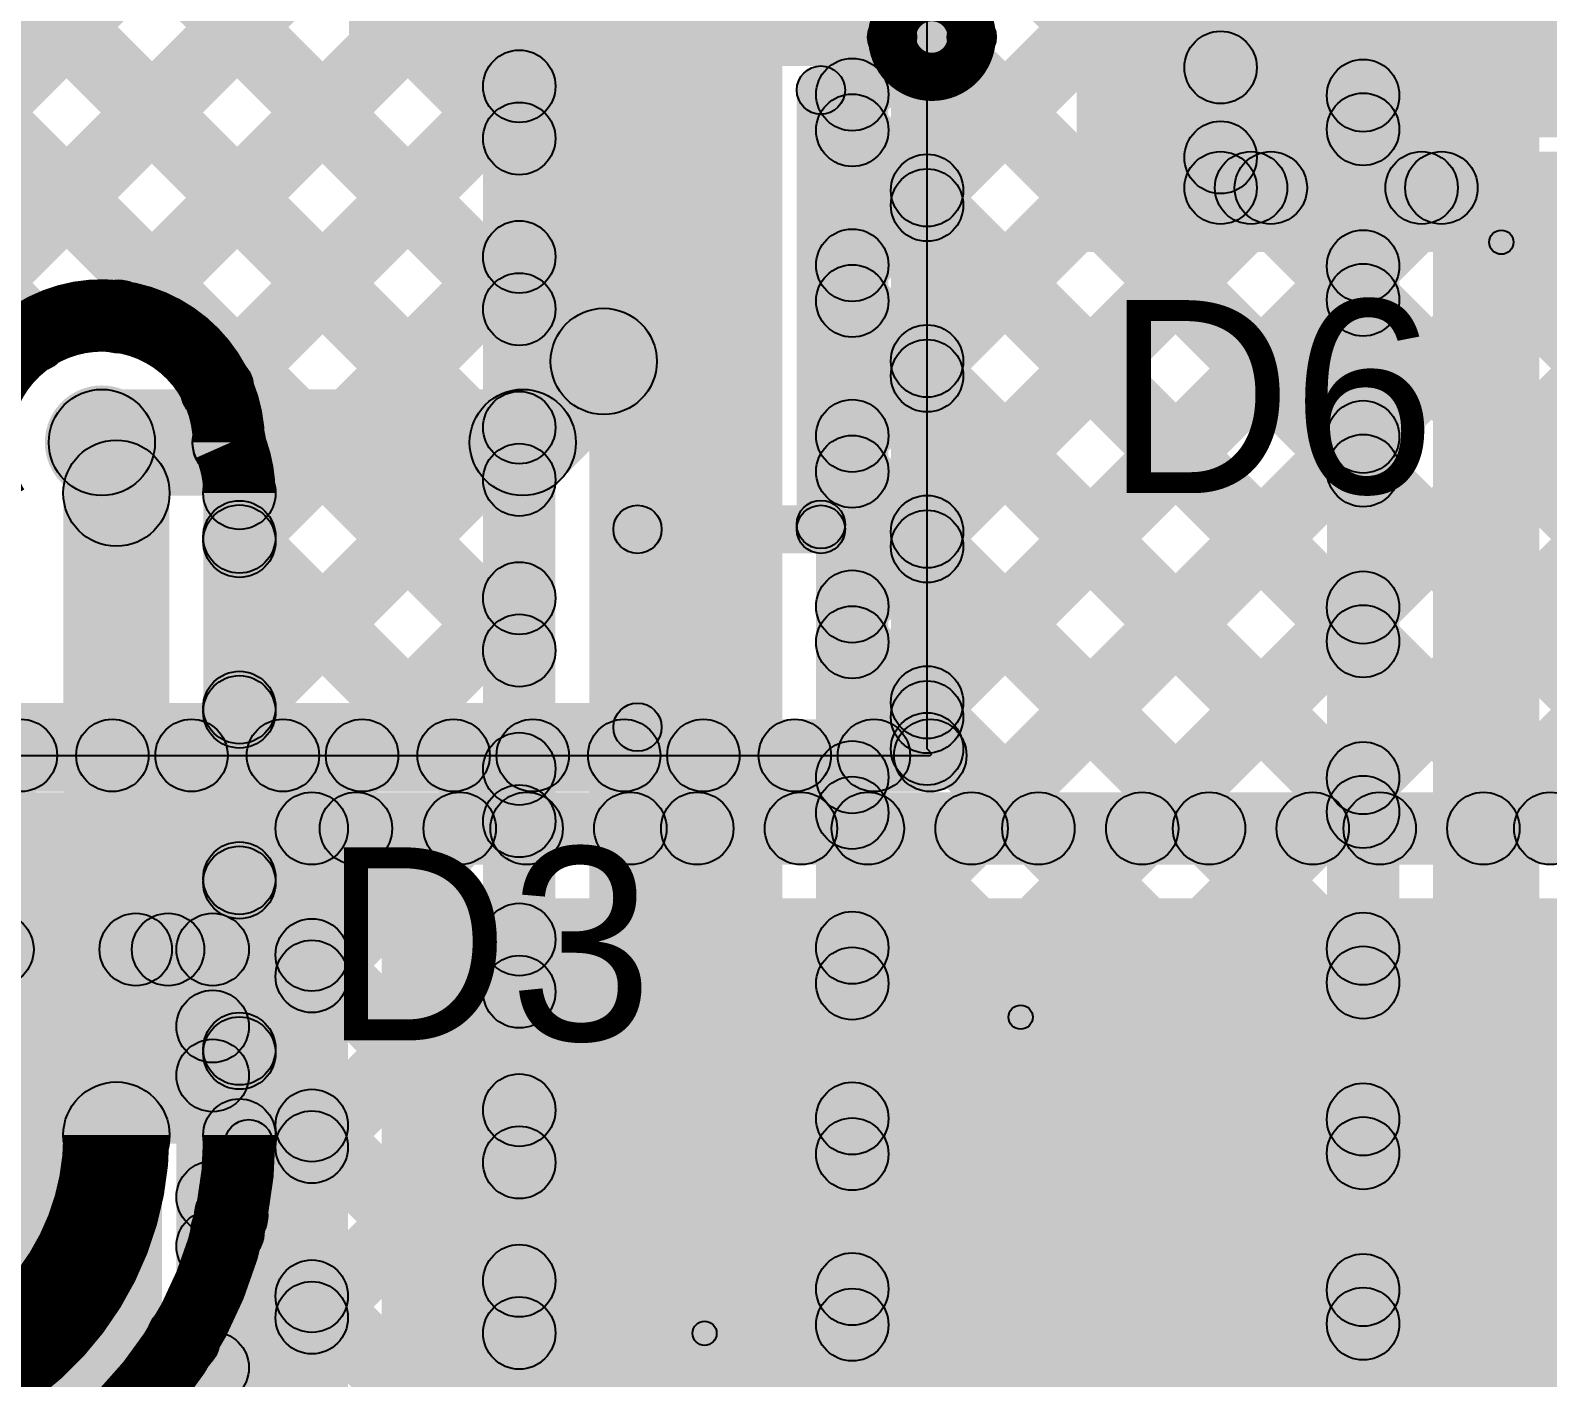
# Model space of a CAD drawing. Header units: millimetres. Extents: x 0 to 210, y 0 to 213.
# Drawn here: x 1.3162 to 1.6306, y 1.0237 to 1.3029 of the extents above; entities that cross this region are included whole.
import ezdxf

# ---------------------------------------------------------------- set-up
doc = ezdxf.new("R2010")
doc.units = ezdxf.units.MM
doc.header["$MEASUREMENT"] = 0
for name, color, linetype in [('BottomLayer', 5, 'Continuous'), ('TopLayer', 1, 'Continuous'), ('TopOverlay', 2, 'Continuous'), ('TopPaste', 8, 'Continuous'), ('TopSolder', 216, 'Continuous'), ('ViaHoleLayer', 16, 'Continuous')]:
    doc.layers.add(name, color=color, linetype=linetype)

# ---------------------------------------------------------------- blocks, each defined once
blk = doc.blocks.new('SLF10145T_100M2R5_PF_33')
at = {"layer": 'TopLayer'}
blk.add_hatch(color=1, dxfattribs=at).paths.add_polyline_path([(-0.20866, 0.06299), (-0.11024, 0.06299), (-0.11024, -0.06299), (-0.20866, -0.06299)])
at = {"layer": 'TopOverlay'}
h = blk.add_hatch(color=2, dxfattribs=at)
edge = h.paths.add_edge_path()
edge.add_arc((-0.166, 0.204), 0.005, 0, 360)
h = blk.add_hatch(color=2, dxfattribs=at)
edge = h.paths.add_edge_path()
edge.add_arc((-0.166, 0.204), 0.005, 0, 360)
for points in [[(0.204, 0.209), (0.204, 0.199), (-0.166, 0.199), (-0.166, 0.209)], [(-0.171, 0.204), (-0.161, 0.204), (-0.161, 0.163), (-0.171, 0.163)], [(-0.166, 0.168), (-0.166, 0.158), (-0.204, 0.158), (-0.204, 0.168)], [(-0.209, 0.162), (-0.199, 0.162), (-0.199, 0.072), (-0.209, 0.072)]]:
    blk.add_hatch(color=2, dxfattribs=at).paths.add_polyline_path(points)
h = blk.add_hatch(color=2, dxfattribs=at)
edge = h.paths.add_edge_path()
edge.add_arc((-0.204, 0.163), 0.005, 0, 360)
h = blk.add_hatch(color=2, dxfattribs=at)
edge = h.paths.add_edge_path()
edge.add_arc((-0.204, 0.162), 0.005, 0, 360)
h = blk.add_hatch(color=2, dxfattribs=at)
edge = h.paths.add_edge_path()
edge.add_arc((-0.166, 0.163), 0.005, 0, 360)
h = blk.add_hatch(color=2, dxfattribs=at)
edge = h.paths.add_edge_path()
edge.add_arc((-0.166, 0.163), 0.005, 0, 360)
h = blk.add_hatch(color=2, dxfattribs=at)
edge = h.paths.add_edge_path()
edge.add_arc((-0.204, 0.072), 0.005, 0, 360)
h = blk.add_hatch(color=2, dxfattribs=at)
edge = h.paths.add_edge_path()
edge.add_arc((-0.23525, 0.061), 0.005, 0, 360)
h = blk.add_hatch(color=2, dxfattribs=at)
edge = h.paths.add_edge_path()
edge.add_arc((-0.21875, 0.061), 0.005, 0, 360)
at = {"layer": 'TopPaste'}
blk.add_hatch(color=8, dxfattribs=at).paths.add_polyline_path([(-0.20866, 0.06299), (-0.11024, 0.06299), (-0.11024, -0.06299), (-0.20866, -0.06299)])
at = {"layer": 'TopSolder'}
blk.add_hatch(color=216, dxfattribs=at).paths.add_polyline_path([(-0.21266, 0.06699), (-0.10624, 0.06699), (-0.10624, -0.06699), (-0.21266, -0.06699)])
at = {"layer": 'TopOverlay', "const_width": 0.01}
blk.add_lwpolyline([(-0.21875, 0.061, 1), (-0.23525, 0.061, 1)], format="xyb", close=True, dxfattribs=at)
at = {"layer": 'TopOverlay'}
for centre in [(-0.166, 0.204), (-0.166, 0.204), (-0.204, 0.163), (-0.204, 0.162), (-0.166, 0.163), (-0.166, 0.163), (-0.204, 0.072), (-0.23525, 0.061), (-0.21875, 0.061)]:
    blk.add_circle(centre, 0.005, dxfattribs=at)
blk = doc.blocks.new('SMA_36')
at = {"layer": 'TopLayer'}
for points in [[(-0.12795, 0.03346), (-0.02953, 0.03346), (-0.02953, -0.03346), (-0.12795, -0.03346)], [(0.02953, 0.03346), (0.12795, 0.03346), (0.12795, -0.03346), (0.02953, -0.03346)]]:
    blk.add_hatch(color=1, dxfattribs=at).paths.add_polyline_path(points)
at = {"layer": 'TopOverlay'}
for points in [[(-0.175, -0.061), (-0.12906, -0.061), (-0.12906, 0.061), (-0.175, 0.061)], [(-0.12992, 0.03638), (-0.1022, 0.03638), (-0.1022, 0.061), (-0.12992, 0.061)], [(0.08315, 0.06043), (0.08315, 0.05043), (-0.1022, 0.05043), (-0.1022, 0.06043)], [(0.09115, 0.04157), (0.08115, 0.04157), (0.08115, 0.05543), (0.09115, 0.05543)], [(-0.12992, -0.061), (-0.1022, -0.061), (-0.1022, -0.03638), (-0.12992, -0.03638)], [(0.09115, -0.05543), (0.08115, -0.05543), (0.08115, -0.04157), (0.09115, -0.04157)], [(0.08315, -0.05043), (0.08315, -0.06043), (-0.1022, -0.06043), (-0.1022, -0.05043)]]:
    blk.add_hatch(color=2, dxfattribs=at).paths.add_polyline_path(points)
h = blk.add_hatch(color=2, dxfattribs=at)
edge = h.paths.add_edge_path()
edge.add_arc((-0.1022, 0.05543), 0.005, 0, 360)
h = blk.add_hatch(color=2, dxfattribs=at)
edge = h.paths.add_edge_path()
edge.add_arc((0.08315, 0.05543), 0.005, 0, 360)
h = blk.add_hatch(color=2, dxfattribs=at)
edge = h.paths.add_edge_path()
edge.add_arc((0.08615, 0.05543), 0.005, 0, 360)
h = blk.add_hatch(color=2, dxfattribs=at)
edge = h.paths.add_edge_path()
edge.add_arc((0.08615, 0.04157), 0.005, 0, 360)
h = blk.add_hatch(color=2, dxfattribs=at)
edge = h.paths.add_edge_path()
edge.add_arc((0.08615, -0.04157), 0.005, 0, 360)
h = blk.add_hatch(color=2, dxfattribs=at)
edge = h.paths.add_edge_path()
edge.add_arc((-0.1022, -0.05543), 0.005, 0, 360)
h = blk.add_hatch(color=2, dxfattribs=at)
edge = h.paths.add_edge_path()
edge.add_arc((0.08315, -0.05543), 0.005, 0, 360)
h = blk.add_hatch(color=2, dxfattribs=at)
edge = h.paths.add_edge_path()
edge.add_arc((0.08615, -0.05543), 0.005, 0, 360)
at = {"layer": 'TopPaste'}
for points in [[(-0.12795, 0.03346), (-0.02953, 0.03346), (-0.02953, -0.03346), (-0.12795, -0.03346)], [(0.02953, 0.03346), (0.12795, 0.03346), (0.12795, -0.03346), (0.02953, -0.03346)]]:
    blk.add_hatch(color=8, dxfattribs=at).paths.add_polyline_path(points)
at = {"layer": 'TopSolder'}
for points in [[(-0.13195, 0.03746), (-0.02553, 0.03746), (-0.02553, -0.03746), (-0.13195, -0.03746)], [(0.02553, 0.03746), (0.13195, 0.03746), (0.13195, -0.03746), (0.02553, -0.03746)]]:
    blk.add_hatch(color=216, dxfattribs=at).paths.add_polyline_path(points)
at = {"layer": 'TopOverlay'}
for centre in [(-0.1022, 0.05543), (0.08315, 0.05543), (0.08615, 0.05543), (0.08615, 0.04157), (0.08615, -0.04157), (-0.1022, -0.05543), (0.08315, -0.05543), (0.08615, -0.05543)]:
    blk.add_circle(centre, 0.005, dxfattribs=at)
blk = doc.blocks.new('UCD1E471MNL1GS_40')
at = {"layer": 'TopOverlay'}
for points in [[(-0.20373, 0.14173), (-0.20727, 0.14527), (-0.14177, 0.21077), (-0.13823, 0.20723)], [(-0.14, 0.2065), (-0.14, 0.2115), (0.206, 0.2115), (0.206, 0.2065)], [(-0.203, 0.092), (-0.208, 0.092), (-0.208, 0.1435), (-0.203, 0.1435)]]:
    blk.add_hatch(color=2, dxfattribs=at).paths.add_polyline_path(points)
h = blk.add_hatch(color=2, dxfattribs=at)
edge = h.paths.add_edge_path()
edge.add_arc((-0.14, 0.209), 0.0025, 0, 360)
h = blk.add_hatch(color=2, dxfattribs=at)
edge = h.paths.add_edge_path()
edge.add_arc((-0.14, 0.209), 0.0025, 0, 360)
h = blk.add_hatch(color=2, dxfattribs=at)
edge = h.paths.add_edge_path()
edge.add_arc((-0.2055, 0.1435), 0.0025, 0, 360)
h = blk.add_hatch(color=2, dxfattribs=at)
edge = h.paths.add_edge_path()
edge.add_arc((-0.2055, 0.1435), 0.0025, 0, 360)
for centre in [(-0.14, 0.209), (-0.14, 0.209), (-0.2055, 0.1435), (-0.2055, 0.1435)]:
    blk.add_circle(centre, 0.0025, dxfattribs=at)
blk = doc.blocks.new('SMB_85')
at = {"layer": 'TopLayer'}
blk.add_hatch(color=1, dxfattribs=at).paths.add_polyline_path([(0.03543, -0.04724), (0.03543, 0.04724), (0.14567, 0.04724), (0.14567, -0.04724)])
at = {"layer": 'TopOverlay'}
for points in [[(0.102, 0.0755), (0.102, 0.0705), (-0.087, 0.0705), (-0.087, 0.0755)], [(0.102, 0.049), (0.19, 0.049), (0.19, 0.075), (0.102, 0.075)], [(0.147, -0.065), (0.19, -0.065), (0.19, 0.053), (0.147, 0.053)]]:
    blk.add_hatch(color=2, dxfattribs=at).paths.add_polyline_path(points)
h = blk.add_hatch(color=2, dxfattribs=at)
edge = h.paths.add_edge_path()
edge.add_arc((0.102, 0.073), 0.0025, 0, 360)
at = {"layer": 'TopPaste'}
blk.add_hatch(color=8, dxfattribs=at).paths.add_polyline_path([(0.03543, -0.04724), (0.03543, 0.04724), (0.14567, 0.04724), (0.14567, -0.04724)])
at = {"layer": 'TopSolder'}
blk.add_hatch(color=216, dxfattribs=at).paths.add_polyline_path([(0.03143, -0.05124), (0.03143, 0.05124), (0.14967, 0.05124), (0.14967, -0.05124)])
at = {"layer": 'TopOverlay'}
blk.add_circle((0.102, 0.073), 0.0025, dxfattribs=at)

msp = doc.modelspace()

# ---------------------------------------------------------------- hatches: boundary and pattern name
at = {"layer": 'BottomLayer'}
for points in [[(1.09181, 1.5602), (1.10241, 1.5708), (1.4228, 1.25041), (1.4122, 1.23981)], [(1.12716, 1.5602), (1.13777, 1.5708), (1.4228, 1.28577), (1.4122, 1.27516)], [(1.06672, 1.54993), (1.07733, 1.56054), (1.4228, 1.21506), (1.4122, 1.20445)], [(1.0552, 1.5261), (1.0658, 1.5367), (1.4228, 1.1797), (1.4122, 1.1691)], [(1.0552, 1.49074), (1.0658, 1.50135), (1.32215, 1.245), (1.31155, 1.23439)], [(1.425, 0.89522), (1.41, 0.89522), (1.41, 1.47877), (1.425, 1.47877)], [(1.472, 0.89522), (1.432, 0.89522), (1.432, 1.47877), (1.472, 1.47877)], [(1.494, 0.89522), (1.479, 0.89522), (1.479, 1.47877), (1.494, 1.47877)], [(1.09609, 1.06535), (1.08548, 1.07595), (1.4122, 1.40267), (1.4228, 1.39206)], [(1.09609, 1.06535), (1.08548, 1.07595), (1.4122, 1.40267), (1.4228, 1.39206)], [(1.4918, 1.28428), (1.4812, 1.29489), (1.5871, 1.40079), (1.59771, 1.39019)], [(1.4812, 1.38294), (1.4918, 1.39355), (1.59766, 1.28769), (1.58705, 1.27708)], [(1.59986, 0.5045), (1.58486, 0.5045), (1.58486, 1.39286), (1.59986, 1.39286)], [(1.62886, 0.477), (1.60686, 0.477), (1.60686, 1.39286), (1.62886, 1.39286)], [(1.13504, 1.06894), (1.12443, 1.07954), (1.4122, 1.36731), (1.4228, 1.3567)], [(1.4918, 1.24893), (1.4812, 1.25953), (1.58705, 1.36539), (1.59766, 1.35479)], [(1.4812, 1.34758), (1.4918, 1.35819), (1.59766, 1.25233), (1.58705, 1.24173)], [(1.33975, 1.23829), (1.32914, 1.2489), (1.4122, 1.33196), (1.4228, 1.32135)], [(1.4918, 1.21357), (1.4812, 1.22418), (1.58705, 1.33004), (1.59766, 1.31943)], [(1.4812, 1.31223), (1.4918, 1.32284), (1.59766, 1.21698), (1.58705, 1.20637)], [(1.36015, 1.22334), (1.34954, 1.23394), (1.4122, 1.2966), (1.4228, 1.28599)], [(1.4918, 1.17822), (1.4812, 1.18882), (1.58705, 1.29468), (1.59766, 1.28407)], [(1.4812, 1.27687), (1.4918, 1.28748), (1.59766, 1.18162), (1.58705, 1.17102)], [(1.3648, 1.19264), (1.3542, 1.20324), (1.4122, 1.26124), (1.4228, 1.25064)], [(1.4918, 1.14286), (1.4812, 1.15347), (1.58705, 1.25933), (1.59766, 1.24872)], [(1.4812, 1.24152), (1.4918, 1.25213), (1.59766, 1.14627), (1.58705, 1.13566)], [(1.3648, 1.15728), (1.3542, 1.16789), (1.4122, 1.22589), (1.4228, 1.21528)], [(1.4918, 1.10751), (1.4812, 1.11811), (1.58705, 1.22397), (1.59766, 1.21336)], [(1.4812, 1.20616), (1.4918, 1.21677), (1.59766, 1.11091), (1.58705, 1.10031)], [(1.345, 1.074), (1.323, 1.074), (1.323, 1.207), (1.345, 1.207)], [(1.367, 1.074), (1.352, 1.074), (1.352, 1.207), (1.367, 1.207)], [(1.3542, 1.19174), (1.3648, 1.20235), (1.4228, 1.14435), (1.4122, 1.13374)], [(1.3648, 1.12193), (1.3542, 1.13253), (1.4122, 1.19053), (1.4228, 1.17993)], [(1.4918, 1.07215), (1.4812, 1.08276), (1.58705, 1.18862), (1.59766, 1.17801)], [(1.4812, 1.17081), (1.4918, 1.18141), (1.59766, 1.07556), (1.58705, 1.06495)], [(1.3542, 1.15639), (1.3648, 1.16699), (1.4228, 1.10899), (1.4122, 1.09839)], [(1.3542, 1.15638), (1.3648, 1.16699), (1.4228, 1.10899), (1.4122, 1.09838)], [(1.3648, 1.08657), (1.3542, 1.09718), (1.4122, 1.15518), (1.4228, 1.14457)], [(1.4918, 1.0368), (1.4812, 1.0474), (1.58705, 1.15326), (1.59766, 1.14265)], [(1.4812, 1.13545), (1.4918, 1.14606), (1.59766, 1.0402), (1.58705, 1.0296)], [(1.3542, 1.12103), (1.3648, 1.13164), (1.4228, 1.07364), (1.4122, 1.06303)], [(1.36236, 1.04878), (1.35176, 1.05938), (1.4122, 1.11982), (1.4228, 1.10922)], [(1.4918, 1.00144), (1.4812, 1.01205), (1.58705, 1.1179), (1.59766, 1.1073)], [(1.4812, 1.1001), (1.4918, 1.1107), (1.59766, 1.00485), (1.58705, 0.99424)], [(1.3542, 1.08567), (1.3648, 1.09628), (1.4228, 1.03828), (1.4122, 1.02767)], [(1.33652, 0.98758), (1.32591, 0.99818), (1.4122, 1.08447), (1.4228, 1.07386)], [(1.4918, 0.96609), (1.4812, 0.97669), (1.58705, 1.08255), (1.59766, 1.07194)], [(1.4812, 1.06474), (1.4918, 1.07535), (1.59766, 0.96949), (1.58705, 0.95888)], [(1.35249, 1.05202), (1.3631, 1.06263), (1.4228, 1.00292), (1.4122, 0.99232)], [(1.33652, 0.95222), (1.32591, 0.96283), (1.4122, 1.04911), (1.4228, 1.03851)], [(1.4918, 0.93073), (1.4812, 0.94134), (1.58705, 1.04719), (1.59766, 1.03659)], [(1.4812, 1.02938), (1.4918, 1.03999), (1.59766, 0.93413), (1.58705, 0.92353)], [(1.4812, 1.02939), (1.4918, 1.03999), (1.59766, 0.93414), (1.58705, 0.92353)], [(1.34262, 1.02654), (1.35322, 1.03715), (1.4228, 0.96757), (1.4122, 0.95696)]]:
    msp.add_hatch(color=5, dxfattribs=at).paths.add_polyline_path(points)
h = msp.add_hatch(color=5, dxfattribs=at)
edge = h.paths.add_edge_path()
edge.add_arc((1.4175, 1.2913), 0.0075, 0, 360)
h = msp.add_hatch(color=5, dxfattribs=at)
edge = h.paths.add_edge_path()
edge.add_arc((1.4865, 1.28959), 0.0075, 0, 360)
h = msp.add_hatch(color=5, dxfattribs=at)
edge = h.paths.add_edge_path()
edge.add_arc((1.59236, 1.28938), 0.0075, 0, 360)
h = msp.add_hatch(color=5, dxfattribs=at)
edge = h.paths.add_edge_path()
edge.add_arc((1.4865, 1.28218), 0.0075, 0, 360)
h = msp.add_hatch(color=5, dxfattribs=at)
edge = h.paths.add_edge_path()
edge.add_arc((1.59236, 1.28239), 0.0075, 0, 360)
h = msp.add_hatch(color=5, dxfattribs=at)
edge = h.paths.add_edge_path()
edge.add_arc((1.4175, 1.28047), 0.0075, 0, 360)
h = msp.add_hatch(color=5, dxfattribs=at)
edge = h.paths.add_edge_path()
edge.add_arc((1.4175, 1.25594), 0.0075, 0, 360)
h = msp.add_hatch(color=5, dxfattribs=at)
edge = h.paths.add_edge_path()
edge.add_arc((1.4865, 1.25423), 0.0075, 0, 360)
h = msp.add_hatch(color=5, dxfattribs=at)
edge = h.paths.add_edge_path()
edge.add_arc((1.59236, 1.25402), 0.0075, 0, 360)
h = msp.add_hatch(color=5, dxfattribs=at)
edge = h.paths.add_edge_path()
edge.add_arc((1.4175, 1.24511), 0.0075, 0, 360)
h = msp.add_hatch(color=5, dxfattribs=at)
edge = h.paths.add_edge_path()
edge.add_arc((1.4865, 1.24682), 0.0075, 0, 360)
h = msp.add_hatch(color=5, dxfattribs=at)
edge = h.paths.add_edge_path()
edge.add_arc((1.59236, 1.24703), 0.0075, 0, 360)
h = msp.add_hatch(color=5, dxfattribs=at)
edge = h.paths.add_edge_path()
edge.add_arc((1.33444, 1.2436), 0.0075, 0, 360)
h = msp.add_hatch(color=5, dxfattribs=at)
edge = h.paths.add_edge_path()
edge.add_arc((1.31685, 1.23969), 0.0075, 0, 360)
h = msp.add_hatch(color=5, dxfattribs=at)
edge = h.paths.add_edge_path()
edge.add_arc((1.35484, 1.22864), 0.0075, 0, 360)
h = msp.add_hatch(color=5, dxfattribs=at)
edge = h.paths.add_edge_path()
edge.add_arc((1.331, 1.21751), 0.01181, 0, 360)
h = msp.add_hatch(color=5, dxfattribs=at)
edge = h.paths.add_edge_path()
edge.add_arc((1.4175, 1.22059), 0.0075, 0, 360)
h = msp.add_hatch(color=5, dxfattribs=at)
edge = h.paths.add_edge_path()
edge.add_arc((1.4865, 1.21888), 0.0075, 0, 360)
h = msp.add_hatch(color=5, dxfattribs=at)
edge = h.paths.add_edge_path()
edge.add_arc((1.35731, 1.21751), 0.0075, 0, 360)
h = msp.add_hatch(color=5, dxfattribs=at)
edge = h.paths.add_edge_path()
edge.add_arc((1.35731, 1.21734), 0.0075, 0, 360)
h = msp.add_hatch(color=5, dxfattribs=at)
edge = h.paths.add_edge_path()
edge.add_arc((1.59236, 1.21867), 0.0075, 0, 360)
h = msp.add_hatch(color=5, dxfattribs=at)
edge = h.paths.add_edge_path()
edge.add_arc((1.334, 1.207), 0.011, 0, 360)
h = msp.add_hatch(color=5, dxfattribs=at)
edge = h.paths.add_edge_path()
edge.add_arc((1.4175, 1.20976), 0.0075, 0, 360)
h = msp.add_hatch(color=5, dxfattribs=at)
edge = h.paths.add_edge_path()
edge.add_arc((1.4865, 1.21147), 0.0075, 0, 360)
h = msp.add_hatch(color=5, dxfattribs=at)
edge = h.paths.add_edge_path()
edge.add_arc((1.59236, 1.21168), 0.0075, 0, 360)
h = msp.add_hatch(color=5, dxfattribs=at)
edge = h.paths.add_edge_path()
edge.add_arc((1.3595, 1.207), 0.0075, 0, 360)
h = msp.add_hatch(color=5, dxfattribs=at)
edge = h.paths.add_edge_path()
edge.add_arc((1.3595, 1.207), 0.0075, 0, 360)
h = msp.add_hatch(color=5, dxfattribs=at)
edge = h.paths.add_edge_path()
edge.add_arc((1.3595, 1.19794), 0.0075, 0, 360)
h = msp.add_hatch(color=5, dxfattribs=at)
edge = h.paths.add_edge_path()
edge.add_arc((1.3595, 1.19705), 0.0075, 0, 360)
h = msp.add_hatch(color=5, dxfattribs=at)
edge = h.paths.add_edge_path()
edge.add_arc((1.4175, 1.18523), 0.0075, 0, 360)
h = msp.add_hatch(color=5, dxfattribs=at)
edge = h.paths.add_edge_path()
edge.add_arc((1.4865, 1.18352), 0.0075, 0, 360)
h = msp.add_hatch(color=5, dxfattribs=at)
edge = h.paths.add_edge_path()
edge.add_arc((1.59236, 1.18331), 0.0075, 0, 360)
h = msp.add_hatch(color=5, dxfattribs=at)
edge = h.paths.add_edge_path()
edge.add_arc((1.4865, 1.17611), 0.0075, 0, 360)
h = msp.add_hatch(color=5, dxfattribs=at)
edge = h.paths.add_edge_path()
edge.add_arc((1.59236, 1.17632), 0.0075, 0, 360)
h = msp.add_hatch(color=5, dxfattribs=at)
edge = h.paths.add_edge_path()
edge.add_arc((1.4175, 1.1744), 0.0075, 0, 360)
h = msp.add_hatch(color=5, dxfattribs=at)
edge = h.paths.add_edge_path()
edge.add_arc((1.3595, 1.16259), 0.0075, 0, 360)
h = msp.add_hatch(color=5, dxfattribs=at)
edge = h.paths.add_edge_path()
edge.add_arc((1.3595, 1.16169), 0.0075, 0, 360)
h = msp.add_hatch(color=5, dxfattribs=at)
edge = h.paths.add_edge_path()
edge.add_arc((1.3595, 1.16169), 0.0075, 0, 360)
h = msp.add_hatch(color=5, dxfattribs=at)
edge = h.paths.add_edge_path()
edge.add_arc((1.4175, 1.14988), 0.0075, 0, 360)
h = msp.add_hatch(color=5, dxfattribs=at)
edge = h.paths.add_edge_path()
edge.add_arc((1.4865, 1.14816), 0.0075, 0, 360)
h = msp.add_hatch(color=5, dxfattribs=at)
edge = h.paths.add_edge_path()
edge.add_arc((1.59236, 1.14796), 0.0075, 0, 360)
h = msp.add_hatch(color=5, dxfattribs=at)
edge = h.paths.add_edge_path()
edge.add_arc((1.4865, 1.14076), 0.0075, 0, 360)
h = msp.add_hatch(color=5, dxfattribs=at)
edge = h.paths.add_edge_path()
edge.add_arc((1.59236, 1.14096), 0.0075, 0, 360)
h = msp.add_hatch(color=5, dxfattribs=at)
edge = h.paths.add_edge_path()
edge.add_arc((1.4175, 1.13905), 0.0075, 0, 360)
h = msp.add_hatch(color=5, dxfattribs=at)
edge = h.paths.add_edge_path()
edge.add_arc((1.3595, 1.12723), 0.0075, 0, 360)
h = msp.add_hatch(color=5, dxfattribs=at)
edge = h.paths.add_edge_path()
edge.add_arc((1.3595, 1.12633), 0.0075, 0, 360)
h = msp.add_hatch(color=5, dxfattribs=at)
edge = h.paths.add_edge_path()
edge.add_arc((1.4175, 1.11452), 0.0075, 0, 360)
h = msp.add_hatch(color=5, dxfattribs=at)
edge = h.paths.add_edge_path()
edge.add_arc((1.4865, 1.11281), 0.0075, 0, 360)
h = msp.add_hatch(color=5, dxfattribs=at)
edge = h.paths.add_edge_path()
edge.add_arc((1.59236, 1.1126), 0.0075, 0, 360)
h = msp.add_hatch(color=5, dxfattribs=at)
edge = h.paths.add_edge_path()
edge.add_arc((1.59236, 1.10561), 0.0075, 0, 360)
h = msp.add_hatch(color=5, dxfattribs=at)
edge = h.paths.add_edge_path()
edge.add_arc((1.4175, 1.10369), 0.0075, 0, 360)
h = msp.add_hatch(color=5, dxfattribs=at)
edge = h.paths.add_edge_path()
edge.add_arc((1.4175, 1.10369), 0.0075, 0, 360)
h = msp.add_hatch(color=5, dxfattribs=at)
edge = h.paths.add_edge_path()
edge.add_arc((1.4865, 1.1054), 0.0075, 0, 360)
h = msp.add_hatch(color=5, dxfattribs=at)
edge = h.paths.add_edge_path()
edge.add_arc((1.3595, 1.09188), 0.0075, 0, 360)
h = msp.add_hatch(color=5, dxfattribs=at)
edge = h.paths.add_edge_path()
edge.add_arc((1.3595, 1.09098), 0.0075, 0, 360)
h = msp.add_hatch(color=5, dxfattribs=at)
edge = h.paths.add_edge_path()
edge.add_arc((1.334, 1.074), 0.011, 0, 360)
h = msp.add_hatch(color=5, dxfattribs=at)
edge = h.paths.add_edge_path()
edge.add_arc((1.334, 1.074), 0.011, 0, 360)
h = msp.add_hatch(color=5, dxfattribs=at)
edge = h.paths.add_edge_path()
edge.add_arc((1.4175, 1.07916), 0.0075, 0, 360)
h = msp.add_hatch(color=5, dxfattribs=at)
edge = h.paths.add_edge_path()
edge.add_arc((1.4865, 1.07745), 0.0075, 0, 360)
h = msp.add_hatch(color=5, dxfattribs=at)
edge = h.paths.add_edge_path()
edge.add_arc((1.59236, 1.07725), 0.0075, 0, 360)
h = msp.add_hatch(color=5, dxfattribs=at)
edge = h.paths.add_edge_path()
edge.add_arc((1.3595, 1.074), 0.0075, 0, 360)
h = msp.add_hatch(color=5, dxfattribs=at)
edge = h.paths.add_edge_path()
edge.add_arc((1.3595, 1.074), 0.0075, 0, 360)
h = msp.add_hatch(color=5, dxfattribs=at)
edge = h.paths.add_edge_path()
edge.add_arc((1.4175, 1.06833), 0.0075, 0, 360)
h = msp.add_hatch(color=5, dxfattribs=at)
edge = h.paths.add_edge_path()
edge.add_arc((1.4865, 1.07005), 0.0075, 0, 360)
h = msp.add_hatch(color=5, dxfattribs=at)
edge = h.paths.add_edge_path()
edge.add_arc((1.59236, 1.07025), 0.0075, 0, 360)
h = msp.add_hatch(color=5, dxfattribs=at)
edge = h.paths.add_edge_path()
edge.add_arc((1.3578, 1.05732), 0.0075, 0, 360)
h = msp.add_hatch(color=5, dxfattribs=at)
edge = h.paths.add_edge_path()
edge.add_arc((1.35706, 1.05408), 0.0075, 0, 360)
h = msp.add_hatch(color=5, dxfattribs=at)
edge = h.paths.add_edge_path()
edge.add_arc((1.4175, 1.04381), 0.0075, 0, 360)
h = msp.add_hatch(color=5, dxfattribs=at)
edge = h.paths.add_edge_path()
edge.add_arc((1.4865, 1.0421), 0.0075, 0, 360)
h = msp.add_hatch(color=5, dxfattribs=at)
edge = h.paths.add_edge_path()
edge.add_arc((1.59236, 1.04189), 0.0075, 0, 360)
h = msp.add_hatch(color=5, dxfattribs=at)
edge = h.paths.add_edge_path()
edge.add_arc((1.4865, 1.03469), 0.0075, 0, 360)
h = msp.add_hatch(color=5, dxfattribs=at)
edge = h.paths.add_edge_path()
edge.add_arc((1.4865, 1.03469), 0.0075, 0, 360)
h = msp.add_hatch(color=5, dxfattribs=at)
edge = h.paths.add_edge_path()
edge.add_arc((1.59236, 1.0349), 0.0075, 0, 360)
h = msp.add_hatch(color=5, dxfattribs=at)
edge = h.paths.add_edge_path()
edge.add_arc((1.34792, 1.03185), 0.0075, 0, 360)
h = msp.add_hatch(color=5, dxfattribs=at)
edge = h.paths.add_edge_path()
edge.add_arc((1.4175, 1.03298), 0.0075, 0, 360)
at = {"layer": 'TopLayer'}
for points in [[(1.5095, 1.154), (1.4945, 1.154), (1.4945, 1.57443), (1.5095, 1.57443)], [(1.57033, 1.27026), (1.55533, 1.27026), (1.55533, 1.39374), (1.57033, 1.39374)], [(1.5073, 1.29978), (1.4967, 1.31039), (1.55753, 1.37122), (1.56813, 1.36061)], [(1.446, 1.2343), (1.424, 1.2343), (1.424, 1.36206), (1.446, 1.36206)], [(1.4967, 1.33208), (1.5073, 1.34269), (1.56813, 1.28186), (1.55753, 1.27125)], [(1.5073, 1.26443), (1.4967, 1.27503), (1.55753, 1.33586), (1.56813, 1.32526)], [(1.4967, 1.29673), (1.5073, 1.30734), (1.6718, 1.14283), (1.6612, 1.13223)], [(1.5073, 1.22907), (1.4967, 1.23968), (1.55753, 1.30051), (1.56813, 1.2899)], [(1.58724, 1.13223), (1.57663, 1.14283), (1.73418, 1.30039), (1.74479, 1.28978)], [(1.55753, 1.27125), (1.56813, 1.28186), (1.57444, 1.27556), (1.56383, 1.26495)], [(1.56283, 1.26276), (1.56283, 1.27776), (1.70207, 1.27776), (1.70207, 1.26276)], [(1.5073, 1.19372), (1.4967, 1.20432), (1.56793, 1.27556), (1.57854, 1.26495)], [(1.5073, 1.15836), (1.4967, 1.16897), (1.60329, 1.27556), (1.61389, 1.26495)], [(1.51653, 1.13223), (1.50592, 1.14283), (1.63864, 1.27556), (1.64925, 1.26495)], [(1.55188, 1.13223), (1.54127, 1.14283), (1.674, 1.27556), (1.6846, 1.26495)], [(1.56383, 1.26495), (1.57444, 1.27556), (1.70716, 1.14283), (1.69655, 1.13223)], [(1.59918, 1.26495), (1.60979, 1.27556), (1.90816, 0.97719), (1.89755, 0.96658)], [(1.4967, 1.26137), (1.5073, 1.27198), (1.63645, 1.14283), (1.62584, 1.13223)], [(1.62259, 1.13223), (1.61198, 1.14283), (1.73418, 1.26503), (1.74479, 1.25443)], [(1.42599, 1.20973), (1.41043, 1.22529), (1.42722, 1.24208), (1.44278, 1.22652)], [(1.4967, 1.22602), (1.5073, 1.23663), (1.60109, 1.14283), (1.59049, 1.13223)], [(1.331, 1.20651), (1.331, 1.22851), (1.41821, 1.22851), (1.41821, 1.20651)], [(1.4967, 1.19066), (1.5073, 1.20127), (1.56574, 1.14283), (1.55513, 1.13223)], [(1.4967, 1.15531), (1.5073, 1.16591), (1.53038, 1.14283), (1.51978, 1.13223)], [(1.13505, 1.14516), (1.13505, 1.16016), (1.50266, 1.16016), (1.50266, 1.14516)], [(1.27931, 1.10715), (1.26871, 1.11776), (1.30892, 1.15796), (1.31952, 1.14736)], [(1.29251, 1.14736), (1.30312, 1.15796), (1.34333, 1.11776), (1.33272, 1.10715)], [(1.31467, 1.10715), (1.30406, 1.11776), (1.34427, 1.15796), (1.35488, 1.14736)], [(1.32787, 1.14736), (1.33847, 1.15796), (1.3798, 1.11664), (1.3692, 1.10603)], [(1.35003, 1.10715), (1.33942, 1.11776), (1.37963, 1.15796), (1.39023, 1.14736)], [(1.36322, 1.14736), (1.37383, 1.15796), (1.38896, 1.14283), (1.37835, 1.13223)], [(1.36323, 1.14736), (1.37383, 1.15796), (1.38896, 1.14283), (1.37836, 1.13223)], [(1.39858, 1.14736), (1.40919, 1.15796), (1.42432, 1.14283), (1.41371, 1.13223)], [(1.41046, 1.13223), (1.39985, 1.14283), (1.41498, 1.15796), (1.42559, 1.14736)], [(1.43394, 1.14736), (1.44454, 1.15796), (1.45967, 1.14283), (1.44907, 1.13223)], [(1.44581, 1.13223), (1.43521, 1.14283), (1.45034, 1.15796), (1.46094, 1.14736)], [(1.46929, 1.14736), (1.4799, 1.15796), (1.49503, 1.14283), (1.48442, 1.13223)], [(1.48117, 1.13223), (1.47056, 1.14283), (1.48569, 1.15796), (1.4963, 1.14736)], [(1.3745, 1.13003), (1.3745, 1.14503), (1.7165, 1.14503), (1.7165, 1.13003)], [(1.382, 0.9575), (1.367, 0.9575), (1.367, 1.13753), (1.382, 1.13753)], [(1.389, 0.792), (1.702, 0.792), (1.702, 1.12303), (1.389, 1.12303)], [(1.25804, 1.10495), (1.25804, 1.11995), (1.35396, 1.11995), (1.35396, 1.10495)], [(1.36146, 0.98503), (1.34646, 0.98503), (1.34646, 1.11245), (1.36146, 1.11245)], [(1.35927, 1.08104), (1.34866, 1.09164), (1.3692, 1.11218), (1.3798, 1.10157)], [(1.34866, 1.09121), (1.35927, 1.10182), (1.3798, 1.08128), (1.3692, 1.07067)], [(1.35927, 1.04568), (1.34866, 1.05629), (1.3692, 1.07682), (1.3798, 1.06622)], [(1.34866, 1.05585), (1.35927, 1.06646), (1.3798, 1.04592), (1.3692, 1.03532)], [(1.35927, 1.01033), (1.34866, 1.02093), (1.3692, 1.04147), (1.3798, 1.03086)], [(1.34866, 1.0205), (1.35927, 1.03111), (1.3798, 1.01057), (1.3692, 0.99996)]]:
    msp.add_hatch(color=1, dxfattribs=at).paths.add_polyline_path(points)
h = msp.add_hatch(color=1, dxfattribs=at)
edge = h.paths.add_edge_path()
edge.add_arc((1.502, 1.30509), 0.0075, 0, 360)
h = msp.add_hatch(color=1, dxfattribs=at)
edge = h.paths.add_edge_path()
edge.add_arc((1.502, 1.30203), 0.0075, 0, 360)
h = msp.add_hatch(color=1, dxfattribs=at)
edge = h.paths.add_edge_path()
edge.add_arc((1.56283, 1.29521), 0.0075, 0, 360)
h = msp.add_hatch(color=1, dxfattribs=at)
edge = h.paths.add_edge_path()
edge.add_arc((1.56283, 1.27656), 0.0075, 0, 360)
h = msp.add_hatch(color=1, dxfattribs=at)
edge = h.paths.add_edge_path()
edge.add_arc((1.56283, 1.27656), 0.0075, 0, 360)
h = msp.add_hatch(color=1, dxfattribs=at)
edge = h.paths.add_edge_path()
edge.add_arc((1.502, 1.26973), 0.0075, 0, 360)
h = msp.add_hatch(color=1, dxfattribs=at)
edge = h.paths.add_edge_path()
edge.add_arc((1.56283, 1.27026), 0.0075, 0, 360)
h = msp.add_hatch(color=1, dxfattribs=at)
edge = h.paths.add_edge_path()
edge.add_arc((1.56283, 1.27026), 0.0075, 0, 360)
h = msp.add_hatch(color=1, dxfattribs=at)
edge = h.paths.add_edge_path()
edge.add_arc((1.56913, 1.27026), 0.0075, 0, 360)
h = msp.add_hatch(color=1, dxfattribs=at)
edge = h.paths.add_edge_path()
edge.add_arc((1.56913, 1.27026), 0.0075, 0, 360)
h = msp.add_hatch(color=1, dxfattribs=at)
edge = h.paths.add_edge_path()
edge.add_arc((1.57324, 1.27026), 0.0075, 0, 360)
h = msp.add_hatch(color=1, dxfattribs=at)
edge = h.paths.add_edge_path()
edge.add_arc((1.60449, 1.27026), 0.0075, 0, 360)
h = msp.add_hatch(color=1, dxfattribs=at)
edge = h.paths.add_edge_path()
edge.add_arc((1.60859, 1.27026), 0.0075, 0, 360)
h = msp.add_hatch(color=1, dxfattribs=at)
edge = h.paths.add_edge_path()
edge.add_arc((1.502, 1.26668), 0.0075, 0, 360)
h = msp.add_hatch(color=1, dxfattribs=at)
edge = h.paths.add_edge_path()
edge.add_arc((1.435, 1.2343), 0.011, 0, 360)
h = msp.add_hatch(color=1, dxfattribs=at)
edge = h.paths.add_edge_path()
edge.add_arc((1.435, 1.2343), 0.011, 0, 360)
h = msp.add_hatch(color=1, dxfattribs=at)
edge = h.paths.add_edge_path()
edge.add_arc((1.502, 1.23438), 0.0075, 0, 360)
h = msp.add_hatch(color=1, dxfattribs=at)
edge = h.paths.add_edge_path()
edge.add_arc((1.502, 1.23132), 0.0075, 0, 360)
h = msp.add_hatch(color=1, dxfattribs=at)
edge = h.paths.add_edge_path()
edge.add_arc((1.331, 1.21751), 0.01181, 0, 360)
h = msp.add_hatch(color=1, dxfattribs=at)
edge = h.paths.add_edge_path()
edge.add_arc((1.331, 1.21751), 0.011, 0, 360)
h = msp.add_hatch(color=1, dxfattribs=at)
edge = h.paths.add_edge_path()
edge.add_arc((1.41821, 1.21751), 0.011, 0, 360)
h = msp.add_hatch(color=1, dxfattribs=at)
edge = h.paths.add_edge_path()
edge.add_arc((1.41821, 1.21751), 0.011, 0, 360)
h = msp.add_hatch(color=1, dxfattribs=at)
edge = h.paths.add_edge_path()
edge.add_arc((1.502, 1.19902), 0.0075, 0, 360)
h = msp.add_hatch(color=1, dxfattribs=at)
edge = h.paths.add_edge_path()
edge.add_arc((1.502, 1.19597), 0.0075, 0, 360)
h = msp.add_hatch(color=1, dxfattribs=at)
edge = h.paths.add_edge_path()
edge.add_arc((1.502, 1.16366), 0.0075, 0, 360)
h = msp.add_hatch(color=1, dxfattribs=at)
edge = h.paths.add_edge_path()
edge.add_arc((1.502, 1.16061), 0.0075, 0, 360)
h = msp.add_hatch(color=1, dxfattribs=at)
edge = h.paths.add_edge_path()
edge.add_arc((1.502, 1.154), 0.0075, 0, 360)
h = msp.add_hatch(color=1, dxfattribs=at)
edge = h.paths.add_edge_path()
edge.add_arc((1.31422, 1.15266), 0.0075, 0, 360)
h = msp.add_hatch(color=1, dxfattribs=at)
edge = h.paths.add_edge_path()
edge.add_arc((1.33317, 1.15266), 0.0075, 0, 360)
h = msp.add_hatch(color=1, dxfattribs=at)
edge = h.paths.add_edge_path()
edge.add_arc((1.34958, 1.15266), 0.0075, 0, 360)
h = msp.add_hatch(color=1, dxfattribs=at)
edge = h.paths.add_edge_path()
edge.add_arc((1.36853, 1.15266), 0.0075, 0, 360)
h = msp.add_hatch(color=1, dxfattribs=at)
edge = h.paths.add_edge_path()
edge.add_arc((1.36853, 1.15266), 0.0075, 0, 360)
h = msp.add_hatch(color=1, dxfattribs=at)
edge = h.paths.add_edge_path()
edge.add_arc((1.38493, 1.15266), 0.0075, 0, 360)
h = msp.add_hatch(color=1, dxfattribs=at)
edge = h.paths.add_edge_path()
edge.add_arc((1.40388, 1.15266), 0.0075, 0, 360)
h = msp.add_hatch(color=1, dxfattribs=at)
edge = h.paths.add_edge_path()
edge.add_arc((1.42029, 1.15266), 0.0075, 0, 360)
h = msp.add_hatch(color=1, dxfattribs=at)
edge = h.paths.add_edge_path()
edge.add_arc((1.43924, 1.15266), 0.0075, 0, 360)
h = msp.add_hatch(color=1, dxfattribs=at)
edge = h.paths.add_edge_path()
edge.add_arc((1.45564, 1.15266), 0.0075, 0, 360)
h = msp.add_hatch(color=1, dxfattribs=at)
edge = h.paths.add_edge_path()
edge.add_arc((1.47459, 1.15266), 0.0075, 0, 360)
h = msp.add_hatch(color=1, dxfattribs=at)
edge = h.paths.add_edge_path()
edge.add_arc((1.491, 1.15266), 0.0075, 0, 360)
h = msp.add_hatch(color=1, dxfattribs=at)
edge = h.paths.add_edge_path()
edge.add_arc((1.50266, 1.15266), 0.0075, 0, 360)
h = msp.add_hatch(color=1, dxfattribs=at)
edge = h.paths.add_edge_path()
edge.add_arc((1.3745, 1.13753), 0.0075, 0, 360)
h = msp.add_hatch(color=1, dxfattribs=at)
edge = h.paths.add_edge_path()
edge.add_arc((1.3745, 1.13753), 0.0075, 0, 360)
h = msp.add_hatch(color=1, dxfattribs=at)
edge = h.paths.add_edge_path()
edge.add_arc((1.38366, 1.13753), 0.0075, 0, 360)
h = msp.add_hatch(color=1, dxfattribs=at)
edge = h.paths.add_edge_path()
edge.add_arc((1.38366, 1.13753), 0.0075, 0, 360)
h = msp.add_hatch(color=1, dxfattribs=at)
edge = h.paths.add_edge_path()
edge.add_arc((1.40516, 1.13753), 0.0075, 0, 360)
h = msp.add_hatch(color=1, dxfattribs=at)
edge = h.paths.add_edge_path()
edge.add_arc((1.41901, 1.13753), 0.0075, 0, 360)
h = msp.add_hatch(color=1, dxfattribs=at)
edge = h.paths.add_edge_path()
edge.add_arc((1.44051, 1.13753), 0.0075, 0, 360)
h = msp.add_hatch(color=1, dxfattribs=at)
edge = h.paths.add_edge_path()
edge.add_arc((1.45437, 1.13753), 0.0075, 0, 360)
h = msp.add_hatch(color=1, dxfattribs=at)
edge = h.paths.add_edge_path()
edge.add_arc((1.47587, 1.13753), 0.0075, 0, 360)
h = msp.add_hatch(color=1, dxfattribs=at)
edge = h.paths.add_edge_path()
edge.add_arc((1.48972, 1.13753), 0.0075, 0, 360)
h = msp.add_hatch(color=1, dxfattribs=at)
edge = h.paths.add_edge_path()
edge.add_arc((1.51122, 1.13753), 0.0075, 0, 360)
h = msp.add_hatch(color=1, dxfattribs=at)
edge = h.paths.add_edge_path()
edge.add_arc((1.52508, 1.13753), 0.0075, 0, 360)
h = msp.add_hatch(color=1, dxfattribs=at)
edge = h.paths.add_edge_path()
edge.add_arc((1.54658, 1.13753), 0.0075, 0, 360)
h = msp.add_hatch(color=1, dxfattribs=at)
edge = h.paths.add_edge_path()
edge.add_arc((1.56044, 1.13753), 0.0075, 0, 360)
h = msp.add_hatch(color=1, dxfattribs=at)
edge = h.paths.add_edge_path()
edge.add_arc((1.58193, 1.13753), 0.0075, 0, 360)
h = msp.add_hatch(color=1, dxfattribs=at)
edge = h.paths.add_edge_path()
edge.add_arc((1.59579, 1.13753), 0.0075, 0, 360)
h = msp.add_hatch(color=1, dxfattribs=at)
edge = h.paths.add_edge_path()
edge.add_arc((1.61729, 1.13753), 0.0075, 0, 360)
h = msp.add_hatch(color=1, dxfattribs=at)
edge = h.paths.add_edge_path()
edge.add_arc((1.63115, 1.13753), 0.0075, 0, 360)
h = msp.add_hatch(color=1, dxfattribs=at)
edge = h.paths.add_edge_path()
edge.add_arc((1.30937, 1.11245), 0.0075, 0, 360)
h = msp.add_hatch(color=1, dxfattribs=at)
edge = h.paths.add_edge_path()
edge.add_arc((1.33802, 1.11245), 0.0075, 0, 360)
h = msp.add_hatch(color=1, dxfattribs=at)
edge = h.paths.add_edge_path()
edge.add_arc((1.34472, 1.11245), 0.0075, 0, 360)
h = msp.add_hatch(color=1, dxfattribs=at)
edge = h.paths.add_edge_path()
edge.add_arc((1.35396, 1.11245), 0.0075, 0, 360)
h = msp.add_hatch(color=1, dxfattribs=at)
edge = h.paths.add_edge_path()
edge.add_arc((1.35396, 1.11245), 0.0075, 0, 360)
h = msp.add_hatch(color=1, dxfattribs=at)
edge = h.paths.add_edge_path()
edge.add_arc((1.3745, 1.11133), 0.0075, 0, 360)
h = msp.add_hatch(color=1, dxfattribs=at)
edge = h.paths.add_edge_path()
edge.add_arc((1.3745, 1.10688), 0.0075, 0, 360)
h = msp.add_hatch(color=1, dxfattribs=at)
edge = h.paths.add_edge_path()
edge.add_arc((1.35396, 1.09651), 0.0075, 0, 360)
h = msp.add_hatch(color=1, dxfattribs=at)
edge = h.paths.add_edge_path()
edge.add_arc((1.35396, 1.08634), 0.0075, 0, 360)
h = msp.add_hatch(color=1, dxfattribs=at)
edge = h.paths.add_edge_path()
edge.add_arc((1.3745, 1.07598), 0.0075, 0, 360)
h = msp.add_hatch(color=1, dxfattribs=at)
edge = h.paths.add_edge_path()
edge.add_arc((1.3745, 1.07152), 0.0075, 0, 360)
h = msp.add_hatch(color=1, dxfattribs=at)
edge = h.paths.add_edge_path()
edge.add_arc((1.35396, 1.06116), 0.0075, 0, 360)
h = msp.add_hatch(color=1, dxfattribs=at)
edge = h.paths.add_edge_path()
edge.add_arc((1.35396, 1.05098), 0.0075, 0, 360)
h = msp.add_hatch(color=1, dxfattribs=at)
edge = h.paths.add_edge_path()
edge.add_arc((1.3745, 1.04062), 0.0075, 0, 360)
h = msp.add_hatch(color=1, dxfattribs=at)
edge = h.paths.add_edge_path()
edge.add_arc((1.3745, 1.03616), 0.0075, 0, 360)
h = msp.add_hatch(color=1, dxfattribs=at)
edge = h.paths.add_edge_path()
edge.add_arc((1.35396, 1.0258), 0.0075, 0, 360)
at = {"layer": 'ViaHoleLayer'}
h = msp.add_hatch(color=16, dxfattribs=at)
edge = h.paths.add_edge_path()
edge.add_arc((1.331, 1.21751), 0.00591, 0, 360)

# ---------------------------------------------------------------- linework, layer by layer
at = {"layer": 'BottomLayer'}
for points, const_width in [([(1.3085, 1.20387, -1.317727), (1.35731, 1.21751)], 0.015), ([(1.35731, 1.21734, -0.104737), (1.3595, 1.207)], 0.015), ([(1.334, 1.074, -0.414214), (1.277, 1.017)], 0.022), ([(1.3595, 1.074, -0.246507), (1.32386, 1.0061)], 0.015)]:
    msp.add_lwpolyline(points, format="xyb", dxfattribs=dict(at, const_width=const_width))
for centre, radius in [((1.4175, 1.2913), 0.0075), ((1.4865, 1.28959), 0.0075), ((1.59236, 1.28938), 0.0075), ((1.4865, 1.28218), 0.0075), ((1.59236, 1.28239), 0.0075), ((1.4175, 1.28047), 0.0075), ((1.4175, 1.25594), 0.0075), ((1.4865, 1.25423), 0.0075), ((1.59236, 1.25402), 0.0075), ((1.4175, 1.24511), 0.0075), ((1.4865, 1.24682), 0.0075), ((1.59236, 1.24703), 0.0075), ((1.33444, 1.2436), 0.0075), ((1.31685, 1.23969), 0.0075), ((1.35484, 1.22864), 0.0075), ((1.4175, 1.22059), 0.0075), ((1.4865, 1.21888), 0.0075), ((1.35731, 1.21751), 0.0075), ((1.35731, 1.21734), 0.0075), ((1.59236, 1.21867), 0.0075), ((1.334, 1.207), 0.011), ((1.4175, 1.20976), 0.0075), ((1.4865, 1.21147), 0.0075), ((1.59236, 1.21168), 0.0075), ((1.3595, 1.207), 0.0075), ((1.3595, 1.207), 0.0075), ((1.3595, 1.19794), 0.0075), ((1.3595, 1.19705), 0.0075), ((1.4175, 1.18523), 0.0075), ((1.4865, 1.18352), 0.0075), ((1.59236, 1.18331), 0.0075), ((1.4865, 1.17611), 0.0075), ((1.59236, 1.17632), 0.0075), ((1.4175, 1.1744), 0.0075), ((1.3595, 1.16259), 0.0075), ((1.3595, 1.16169), 0.0075), ((1.3595, 1.16169), 0.0075), ((1.4175, 1.14988), 0.0075), ((1.4865, 1.14816), 0.0075), ((1.59236, 1.14796), 0.0075), ((1.4865, 1.14076), 0.0075), ((1.59236, 1.14096), 0.0075), ((1.4175, 1.13905), 0.0075), ((1.3595, 1.12723), 0.0075), ((1.3595, 1.12633), 0.0075), ((1.4175, 1.11452), 0.0075), ((1.4865, 1.11281), 0.0075), ((1.59236, 1.1126), 0.0075), ((1.59236, 1.10561), 0.0075), ((1.4175, 1.10369), 0.0075), ((1.4175, 1.10369), 0.0075), ((1.4865, 1.1054), 0.0075), ((1.3595, 1.09188), 0.0075), ((1.3595, 1.09098), 0.0075), ((1.334, 1.074), 0.011), ((1.334, 1.074), 0.011), ((1.4175, 1.07916), 0.0075), ((1.4865, 1.07745), 0.0075), ((1.59236, 1.07725), 0.0075), ((1.3595, 1.074), 0.0075), ((1.3595, 1.074), 0.0075), ((1.4175, 1.06833), 0.0075), ((1.4865, 1.07005), 0.0075), ((1.59236, 1.07025), 0.0075), ((1.3578, 1.05732), 0.0075), ((1.35706, 1.05408), 0.0075), ((1.4175, 1.04381), 0.0075), ((1.4865, 1.0421), 0.0075), ((1.59236, 1.04189), 0.0075), ((1.4865, 1.03469), 0.0075), ((1.4865, 1.03469), 0.0075), ((1.59236, 1.0349), 0.0075), ((1.34792, 1.03185), 0.0075), ((1.4175, 1.03298), 0.0075)]:
    msp.add_circle(centre, radius, dxfattribs=at)
at = {"layer": 'TopLayer'}
for p, q in [((1.502, 1.154), (1.502, 1.57443)), ((1.503, 1.153), (1.502, 1.154)), ((1.04661, 1.15266), (1.50266, 1.15266)), ((1.50266, 1.15266), (1.503, 1.153))]:
    msp.add_line(p, q, dxfattribs=at)
for centre, radius in [((1.502, 1.30509), 0.0075), ((1.502, 1.30203), 0.0075), ((1.56283, 1.29521), 0.0075), ((1.56283, 1.27656), 0.0075), ((1.56283, 1.27656), 0.0075), ((1.502, 1.26973), 0.0075), ((1.56283, 1.27026), 0.0075), ((1.56283, 1.27026), 0.0075), ((1.56913, 1.27026), 0.0075), ((1.56913, 1.27026), 0.0075), ((1.57324, 1.27026), 0.0075), ((1.60449, 1.27026), 0.0075), ((1.60859, 1.27026), 0.0075), ((1.502, 1.26668), 0.0075), ((1.435, 1.2343), 0.011), ((1.435, 1.2343), 0.011), ((1.502, 1.23438), 0.0075), ((1.502, 1.23132), 0.0075), ((1.331, 1.21751), 0.011), ((1.41821, 1.21751), 0.011), ((1.41821, 1.21751), 0.011), ((1.502, 1.19902), 0.0075), ((1.502, 1.19597), 0.0075), ((1.502, 1.16366), 0.0075), ((1.502, 1.16061), 0.0075), ((1.502, 1.154), 0.0075), ((1.31422, 1.15266), 0.0075), ((1.33317, 1.15266), 0.0075), ((1.34958, 1.15266), 0.0075), ((1.36853, 1.15266), 0.0075), ((1.36853, 1.15266), 0.0075), ((1.38493, 1.15266), 0.0075), ((1.40388, 1.15266), 0.0075), ((1.42029, 1.15266), 0.0075), ((1.43924, 1.15266), 0.0075), ((1.45564, 1.15266), 0.0075), ((1.47459, 1.15266), 0.0075), ((1.491, 1.15266), 0.0075), ((1.50266, 1.15266), 0.0075), ((1.3745, 1.13753), 0.0075), ((1.3745, 1.13753), 0.0075), ((1.38366, 1.13753), 0.0075), ((1.38366, 1.13753), 0.0075), ((1.40516, 1.13753), 0.0075), ((1.41901, 1.13753), 0.0075), ((1.44051, 1.13753), 0.0075), ((1.45437, 1.13753), 0.0075), ((1.47587, 1.13753), 0.0075), ((1.48972, 1.13753), 0.0075), ((1.51122, 1.13753), 0.0075), ((1.52508, 1.13753), 0.0075), ((1.54658, 1.13753), 0.0075), ((1.56044, 1.13753), 0.0075), ((1.58193, 1.13753), 0.0075), ((1.59579, 1.13753), 0.0075), ((1.61729, 1.13753), 0.0075), ((1.63115, 1.13753), 0.0075), ((1.30937, 1.11245), 0.0075), ((1.33802, 1.11245), 0.0075), ((1.34472, 1.11245), 0.0075), ((1.35396, 1.11245), 0.0075), ((1.35396, 1.11245), 0.0075), ((1.3745, 1.11133), 0.0075), ((1.3745, 1.10688), 0.0075), ((1.35396, 1.09651), 0.0075), ((1.35396, 1.08634), 0.0075), ((1.3745, 1.07598), 0.0075), ((1.3745, 1.07152), 0.0075), ((1.35396, 1.06116), 0.0075), ((1.35396, 1.05098), 0.0075), ((1.3745, 1.04062), 0.0075), ((1.3745, 1.03616), 0.0075), ((1.35396, 1.0258), 0.0075)]:
    msp.add_circle(centre, radius, dxfattribs=at)

# ---------------------------------------------------------------- block references
for name, p, rotation in [('SLF10145T_100M2R5_PF_33', (1.276, 1.36251), 180), ('SMB_85', (1.723, 1.332), 180), ('SMA_36', (1.306, 0.97), 270), ('UCD1E471MNL1GS_40', (1.66139, 0.88943), 360)]:
    msp.add_blockref(name, p, dxfattribs=dict(rotation=rotation))

# ---------------------------------------------------------------- texts
at = {"layer": 'TopOverlay'}
for s, p in [('D6', (1.539, 1.207)), ('D3', (1.37678, 1.09363))]:
    msp.add_text(s, height=0.04, dxfattribs=at).set_placement(p)

doc.saveas('drawing.dxf')
